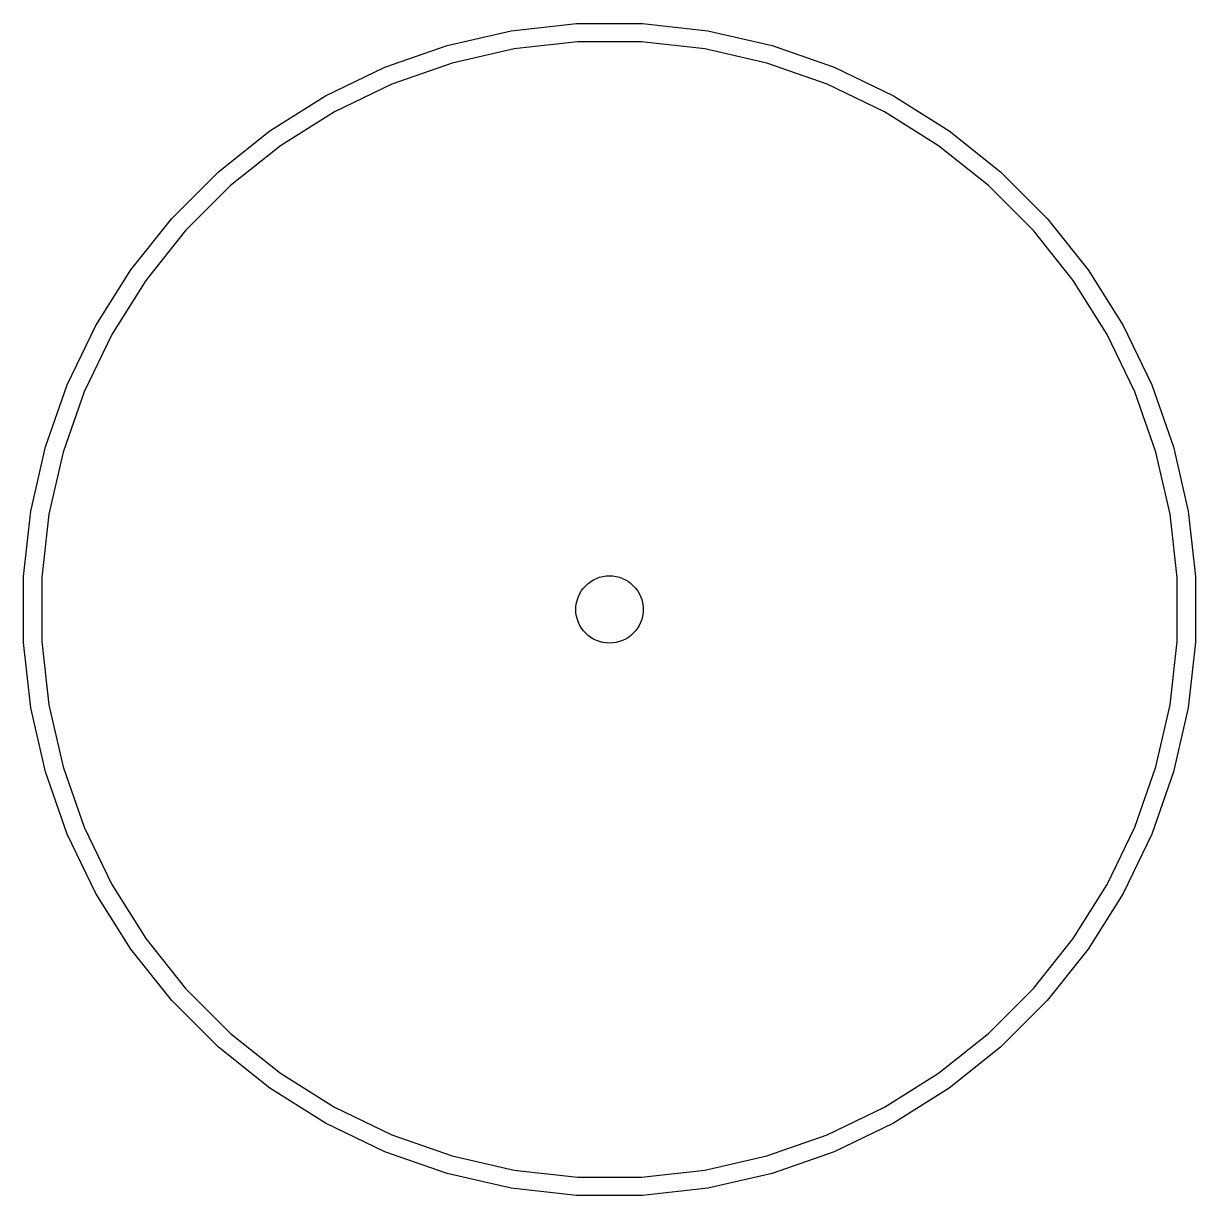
# Model space of a CAD drawing. Header units: inches. Extents: x -1.73 to 1.98, y -0.03 to 4.65.
# Drawn here: x -1.7311 to -1.4913, y 0.3841 to 0.6238 of the extents above; entities that cross this region are included whole.
import ezdxf

# ---------------------------------------------------------------- set-up
doc = ezdxf.new("R2010")
doc.units = ezdxf.units.IN
doc.header["$MEASUREMENT"] = 0
doc.layers.add('BLACK', color=250, linetype='CONTINUOUS')

msp = doc.modelspace()

# ---------------------------------------------------------------- linework, layer by layer
at = {"layer": 'BLACK', "linetype": 'CONTINUOUS'}
for p, q in [((-1.63133, 0.62231), (-1.61795, 0.62382)), ((-1.61795, 0.62382), (-1.60449, 0.62382)), ((-1.60449, 0.62382), (-1.59111, 0.62231)), ((-1.64446, 0.61931), (-1.63133, 0.62231)), ((-1.59111, 0.62231), (-1.57798, 0.61931)), ((-1.65717, 0.61487), (-1.64446, 0.61931)), ((-1.6307, 0.61861), (-1.64342, 0.61571)), ((-1.61774, 0.62007), (-1.6307, 0.61861)), ((-1.6047, 0.62007), (-1.61774, 0.62007)), ((-1.59174, 0.61861), (-1.6047, 0.62007)), ((-1.57902, 0.61571), (-1.59174, 0.61861)), ((-1.57798, 0.61931), (-1.56527, 0.61487)), ((-1.6693, 0.60902), (-1.65717, 0.61487)), ((-1.64342, 0.61571), (-1.65573, 0.6114)), ((-1.56671, 0.6114), (-1.57902, 0.61571)), ((-1.56527, 0.61487), (-1.55314, 0.60902)), ((-1.65573, 0.6114), (-1.66748, 0.60574)), ((-1.55496, 0.60574), (-1.56671, 0.6114)), ((-1.6807, 0.60186), (-1.6693, 0.60902)), ((-1.55314, 0.60902), (-1.54174, 0.60186)), ((-1.66748, 0.60574), (-1.67853, 0.5988)), ((-1.54391, 0.5988), (-1.55496, 0.60574)), ((-1.69123, 0.59347), (-1.6807, 0.60186)), ((-1.54174, 0.60186), (-1.53121, 0.59347)), ((-1.67853, 0.5988), (-1.68873, 0.59067)), ((-1.53371, 0.59067), (-1.54391, 0.5988)), ((-1.70075, 0.58394), (-1.69123, 0.59347)), ((-1.53121, 0.59347), (-1.52169, 0.58394)), ((-1.68873, 0.59067), (-1.69795, 0.58144)), ((-1.52449, 0.58144), (-1.53371, 0.59067)), ((-1.70914, 0.57342), (-1.70075, 0.58394)), ((-1.52169, 0.58394), (-1.5133, 0.57342)), ((-1.69795, 0.58144), (-1.70608, 0.57124)), ((-1.51636, 0.57124), (-1.52449, 0.58144)), ((-1.71631, 0.56202), (-1.70914, 0.57342)), ((-1.5133, 0.57342), (-1.50613, 0.56202)), ((-1.70608, 0.57124), (-1.71302, 0.5602)), ((-1.50942, 0.5602), (-1.51636, 0.57124)), ((-1.72215, 0.54989), (-1.71631, 0.56202)), ((-1.50613, 0.56202), (-1.50029, 0.54989)), ((-1.71302, 0.5602), (-1.71868, 0.54845)), ((-1.50376, 0.54845), (-1.50942, 0.5602)), ((-1.7266, 0.53718), (-1.72215, 0.54989)), ((-1.50029, 0.54989), (-1.49584, 0.53718)), ((-1.71868, 0.54845), (-1.72299, 0.53614)), ((-1.49945, 0.53614), (-1.50376, 0.54845)), ((-1.72959, 0.52405), (-1.7266, 0.53718)), ((-1.49584, 0.53718), (-1.49285, 0.52405)), ((-1.72299, 0.53614), (-1.72589, 0.52342)), ((-1.49655, 0.52342), (-1.49945, 0.53614)), ((-1.7311, 0.51067), (-1.72959, 0.52405)), ((-1.72589, 0.52342), (-1.72735, 0.51046)), ((-1.49509, 0.51046), (-1.49655, 0.52342)), ((-1.49285, 0.52405), (-1.49134, 0.51067)), ((-1.7311, 0.51046), (-1.7311, 0.51067)), ((-1.7311, 0.4972), (-1.7311, 0.51046)), ((-1.72735, 0.51046), (-1.72735, 0.49742)), ((-1.49509, 0.49742), (-1.49509, 0.51046)), ((-1.49134, 0.51067), (-1.49134, 0.4972)), ((-1.72959, 0.48382), (-1.7311, 0.4972)), ((-1.72735, 0.49742), (-1.72589, 0.48445)), ((-1.49655, 0.48445), (-1.49509, 0.49742)), ((-1.49134, 0.4972), (-1.49285, 0.48382)), ((-1.72589, 0.48445), (-1.72299, 0.47174)), ((-1.49945, 0.47174), (-1.49655, 0.48445)), ((-1.7266, 0.4707), (-1.72959, 0.48382)), ((-1.49285, 0.48382), (-1.49584, 0.4707)), ((-1.72215, 0.45799), (-1.7266, 0.4707)), ((-1.72299, 0.47174), (-1.71868, 0.45943)), ((-1.50376, 0.45943), (-1.49945, 0.47174)), ((-1.49584, 0.4707), (-1.50029, 0.45799)), ((-1.71631, 0.44586), (-1.72215, 0.45799)), ((-1.71868, 0.45943), (-1.71302, 0.44767)), ((-1.50942, 0.44767), (-1.50376, 0.45943)), ((-1.50029, 0.45799), (-1.50613, 0.44586)), ((-1.71302, 0.44767), (-1.70608, 0.43663)), ((-1.51636, 0.43663), (-1.50942, 0.44767)), ((-1.70914, 0.43446), (-1.71631, 0.44586)), ((-1.50613, 0.44586), (-1.5133, 0.43446)), ((-1.70608, 0.43663), (-1.69795, 0.42643)), ((-1.52449, 0.42643), (-1.51636, 0.43663)), ((-1.70075, 0.42393), (-1.70914, 0.43446)), ((-1.5133, 0.43446), (-1.52169, 0.42393)), ((-1.69795, 0.42643), (-1.68873, 0.41721)), ((-1.53371, 0.41721), (-1.52449, 0.42643)), ((-1.69123, 0.41441), (-1.70075, 0.42393)), ((-1.52169, 0.42393), (-1.53121, 0.41441)), ((-1.68873, 0.41721), (-1.67853, 0.40908)), ((-1.54391, 0.40908), (-1.53371, 0.41721)), ((-1.6807, 0.40601), (-1.69123, 0.41441)), ((-1.53121, 0.41441), (-1.54174, 0.40601)), ((-1.67853, 0.40908), (-1.66748, 0.40214)), ((-1.55496, 0.40214), (-1.54391, 0.40908)), ((-1.6693, 0.39885), (-1.6807, 0.40601)), ((-1.54174, 0.40601), (-1.55314, 0.39885)), ((-1.66748, 0.40214), (-1.65573, 0.39648)), ((-1.56671, 0.39648), (-1.55496, 0.40214)), ((-1.65717, 0.39301), (-1.6693, 0.39885)), ((-1.55314, 0.39885), (-1.56527, 0.39301)), ((-1.65573, 0.39648), (-1.64342, 0.39217)), ((-1.57902, 0.39217), (-1.56671, 0.39648)), ((-1.64446, 0.38856), (-1.65717, 0.39301)), ((-1.64342, 0.39217), (-1.6307, 0.38927)), ((-1.59174, 0.38927), (-1.57902, 0.39217)), ((-1.56527, 0.39301), (-1.57798, 0.38856)), ((-1.63133, 0.38556), (-1.64446, 0.38856)), ((-1.6307, 0.38927), (-1.61774, 0.38781)), ((-1.6047, 0.38781), (-1.59174, 0.38927)), ((-1.57798, 0.38856), (-1.59111, 0.38556)), ((-1.61774, 0.38781), (-1.6047, 0.38781)), ((-1.61795, 0.38406), (-1.63133, 0.38556)), ((-1.60449, 0.38406), (-1.61795, 0.38406)), ((-1.59111, 0.38556), (-1.60449, 0.38406))]:
    msp.add_line(p, q, dxfattribs=at)
at = {"layer": 'BLACK'}
msp.add_circle((-1.61122, 0.50394), 0.00689, dxfattribs=at)
msp.add_circle((-1.61122, 0.50394), 0.00689, dxfattribs=at)

doc.saveas('drawing.dxf')
